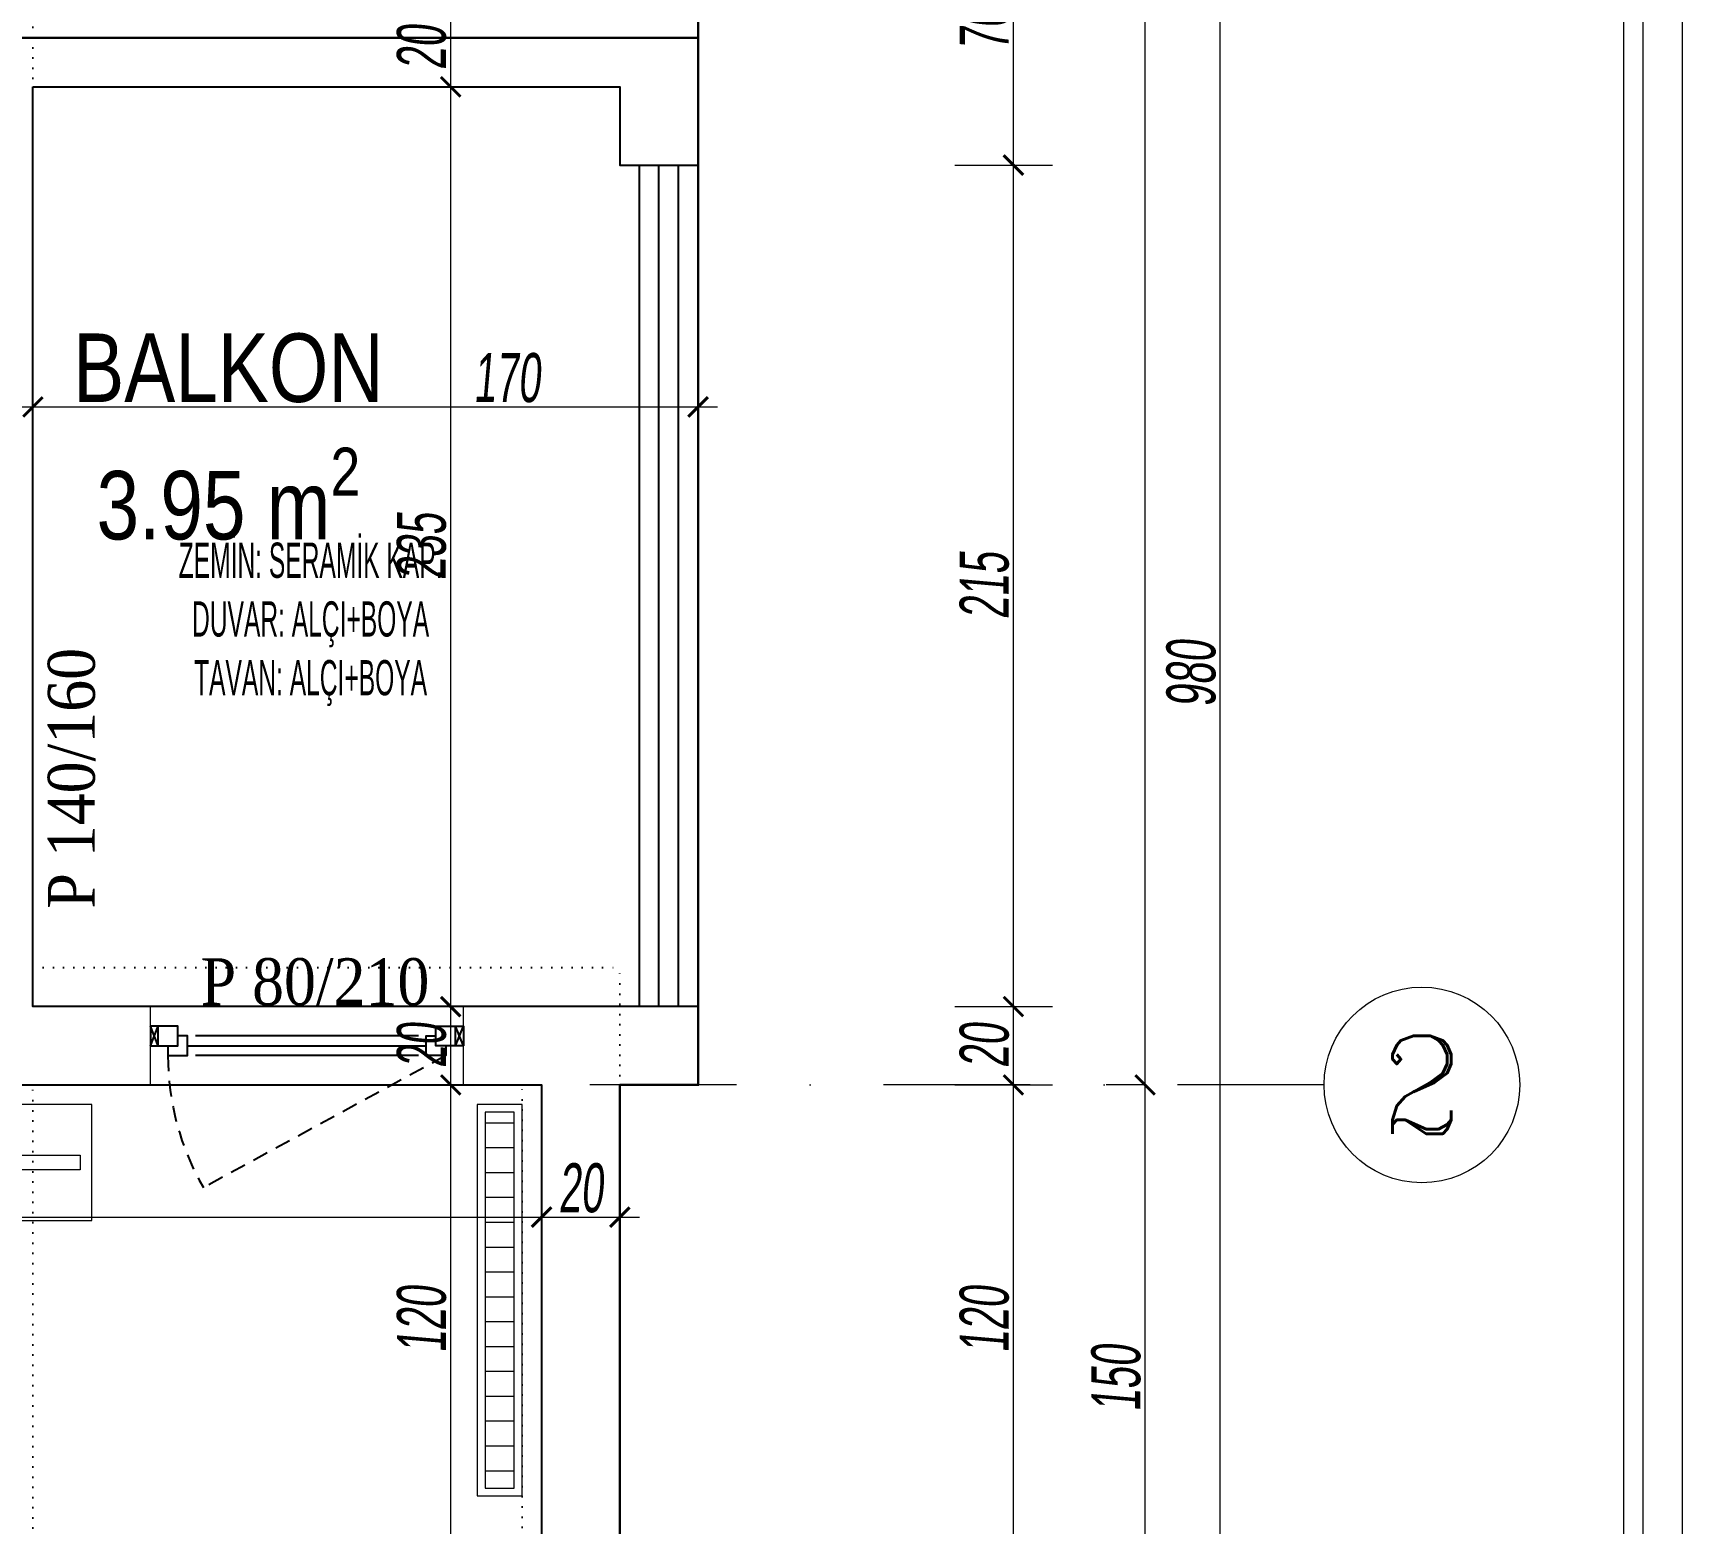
# Model space of a CAD drawing. Header units: millimetres. Extents: x -2145 to 33996, y -835 to 2363.
# Drawn here: x 15919.5 to 16341, y 132.7 to 513.4 of the extents above; entities that cross this region are included whole.
import ezdxf
from ezdxf.enums import TextEntityAlignment as Align

# ---------------------------------------------------------------- set-up
doc = ezdxf.new("R2010")
doc.units = ezdxf.units.MM
for name, pattern in [('DASHDOT', [1, 0.5, -0.25, 0, -0.25]), ('DOT', [0.25, 0, -0.25]), ('KESIK', [0.325, 0.2, -0.125])]:
    doc.linetypes.add(name, pattern=pattern)
doc.layers.add('ALAN', color=3, linetype='Continuous', lineweight=25, plot=False)
for name, color, linetype, lineweight in [('arcCGDM_antet', 85, 'Continuous', 20), ('EMSAL HESAP', 1, 'Continuous', 30), ('MM-TEFRIS', 173, 'Continuous', 5), ('NET_AKS', 251, 'DASHDOT', 9), ('NET_AKS_YAZI', 31, 'DASHDOT', 9), ('NET_DUVAR', 150, 'Continuous', 18), ('NET_RADYATOR', 30, 'Continuous', 0), ('NET_ÖLÇÜ DIŞ', 235, 'Continuous', 9), ('NET_ÖLÇÜ İÇ', 54, 'Continuous', 9), ('NET_ÖLÇÜ_AKS', 31, 'Continuous', 15), ('TEFRIS_TWA', 173, 'Continuous', 9)]:
    doc.layers.add(name, color=color, linetype=linetype, lineweight=lineweight)
for name, color, linetype in [('m_doğrama_aluminyum', 105, 'Continuous'), ('NET_KİRİŞ', 253, 'DOT'), ('NET_POZ', 41, 'Continuous'), ('T-GOR-5', 33, 'Continuous'), ('T-MAH-AD', 7, 'Continuous')]:
    doc.layers.add(name, color=color, linetype=linetype)
doc.layers.add('TEFRIS_YENI_TWA @ 1', color=7, linetype='Continuous', true_color=0xb5b5b5)
doc.styles.add('ARIALTR', font='arial.ttf', dxfattribs={"width": 0.8, "height": 22.5})
doc.styles.add('BODRUM', font='swisscl.ttf', dxfattribs={"width": 0.8, "oblique": 5})
doc.styles.get("Standard").update_dxf_attribs({"font": 'arial.ttf'})
doc.styles.add('TAks_2', font='ROMANC', dxfattribs={"height": 5})
doc.styles.add('TGS SAYILAR', font='times.ttf', dxfattribs={"width": 0.7})
doc.dimstyles.new('olcu-50', dxfattribs={"dimscale": 0, "dimtxt": 12.5, "dimasz": 5, "dimexe": 10, "dimexo": 10, "dimgap": 1, "dimtad": 1, "dimdec": 1, "dimzin": 12, "dimtxsty": 'BODRUM', "dimblk": 'ARCHTICK', "dimcen": 8, "dimdle": 5, "dimclrd": 256, "dimclre": 256, "dimclrt": 256, "dimadec": 0, "dimazin": 2, "dimtfac": 1, "dimtdec": 1, "dimtix": 1, "dimtmove": 0, "dimatfit": 3, "dimldrblk": 'ARCHTICK', "dimfxl": 15, "dimfxlon": 1, "dimlwd": -1, "dimlwe": -1, "dimarcsym": 0})

# ---------------------------------------------------------------- blocks, each defined once
blk = doc.blocks.new('*U528')
at = {"layer": 'MM-TEFRIS'}
blk.add_lwpolyline([(0, 0), (162, 0), (162, 40), (0, 40)], close=True, dxfattribs=at)
blk.add_lwpolyline([(4, 22.5), (156, 22.5), (156, 17.5), (4, 17.5), (4, 22.5)], dxfattribs=at)
blk = doc.blocks.new('*U42')
at = {"layer": 'm_doğrama_aluminyum', "linetype": 'KESIK', "ltscale": 0.2}
blk.add_line((-3018.0457, -57.5141, 0), (-3017.4261, -57.1766, 0), dxfattribs=at)
at = {"layer": 'm_doğrama_aluminyum'}
for p, q in [((-3017.9757, -57.5141, 0), (-3017.4057, -57.5141, 0)), ((-3017.3857, -57.5391, 0), (-3017.9957, -57.5391, 0)), ((-3017.9757, -57.5641, 0), (-3017.4057, -57.5641, 0))]:
    blk.add_line(p, q, dxfattribs=at)
at = {"layer": 'm_doğrama_aluminyum', "elevation": 0}
for points in [[(-3018.0457, -57.5391), (-3018.0457, -57.5141), (-3017.9957, -57.5141), (-3017.9957, -57.5641), (-3018.0207, -57.5641)], [(-3017.3357, -57.5391), (-3017.3357, -57.5141), (-3017.3857, -57.5141), (-3017.3857, -57.5641), (-3017.3607, -57.5641)], [(-3018.0707, -57.5391), (-3018.0907, -57.5891)], [(-3018.0907, -57.5391), (-3018.0707, -57.5891)], [(-3018.0707, -57.5391), (-3018.0707, -57.5891)], [(-3017.3107, -57.5391), (-3017.2907, -57.5891)], [(-3017.2907, -57.5391), (-3017.3107, -57.5891)], [(-3017.3107, -57.5391), (-3017.3107, -57.5891)]]:
    blk.add_lwpolyline(points, dxfattribs=at)
for points in [[(-3018.0907, -57.5391), (-3018.0207, -57.5391), (-3018.0207, -57.5891), (-3018.0907, -57.5891)], [(-3017.2907, -57.5391), (-3017.3607, -57.5391), (-3017.3607, -57.5891), (-3017.2907, -57.5891)]]:
    blk.add_lwpolyline(points, close=True, dxfattribs=at)
at = {"layer": 'm_doğrama_aluminyum', "linetype": 'KESIK', "ltscale": 0.2}
blk.add_arc((-3018.0107, -57.5141, 0), 0.675, 0, 30, dxfattribs=at)
blk = doc.blocks.new('A$C376B3C2F')
at = {"layer": 'TEFRIS_TWA'}
h = blk.add_hatch(dxfattribs=at)
h.set_pattern_fill('ANSI31', color=256, scale=2, angle=45)
h.set_pattern_definition([(90, (-446290.603, -4424726.5194), (-6.35, 0), [])])
h.paths.add_polyline_path([(48, 2), (-48, 2), (-48, 9.45), (48, 9.45)])
for points in [[(50, 0), (-50, 0), (-50, 11.45), (50, 11.45)], [(48, 2), (-48, 2), (-48, 9.45), (48, 9.45)]]:
    blk.add_lwpolyline(points, close=True, dxfattribs=at)
blk = doc.blocks.new('_ArchTick')
at = {"color": 0, "linetype": 'ByBlock', "const_width": 0.15}
blk.add_lwpolyline([(-0.5, -0.5), (0.5, 0.5)], dxfattribs=at)
blk = doc.blocks.new('*D1582')
at = {"layer": 'Defpoints', "color": 0, "transparency": 16777216}
for p in [(1114.26, -595), (1114.26, -595), (1114.26, -745)]:
    blk.add_point(p, dxfattribs=at)
at = {"layer": 'NET_ÖLÇÜ_AKS', "transparency": 16777216}
for p, q in [((1114.26, -750), (1114.26, -590)), ((1114.26, -595), (1104.26, -595)), ((1114.26, -745), (1104.26, -745))]:
    blk.add_line(p, q, dxfattribs=at)
at = {"layer": 'NET_ÖLÇÜ_AKS', "transparency": 16777216, "xscale": 5, "yscale": 5, "zscale": 5}
for p, rotation in [((1114.26, -595), 90), ((1114.26, -745), 270)]:
    blk.add_blockref('_ArchTick', p, dxfattribs=dict(at, rotation=rotation))
at = {"layer": 'NET_ÖLÇÜ_AKS', "transparency": 16777216, "insert": (1106.85, -670), "char_height": 12.5, "attachment_point": 5, "rotation": 90, "style": 'BODRUM'}
blk.add_mtext('150', dxfattribs=at)
blk = doc.blocks.new('*D1583')
at = {"layer": 'Defpoints', "color": 0, "transparency": 16777216}
for p in [(1114.26, 0), (1114.26, 0), (1114.26, -595)]:
    blk.add_point(p, dxfattribs=at)
at = {"layer": 'NET_ÖLÇÜ_AKS', "transparency": 16777216}
for p, q in [((1114.26, -600), (1114.26, 5)), ((1114.26, 0), (1104.26, 0)), ((1114.26, -595), (1104.26, -595))]:
    blk.add_line(p, q, dxfattribs=at)
at = {"layer": 'NET_ÖLÇÜ_AKS', "transparency": 16777216, "xscale": 5, "yscale": 5, "zscale": 5}
for p, rotation in [((1114.26, 0), 90), ((1114.26, -595), 270)]:
    blk.add_blockref('_ArchTick', p, dxfattribs=dict(at, rotation=rotation))
at = {"layer": 'NET_ÖLÇÜ_AKS', "transparency": 16777216, "insert": (1106.85, -297.5), "char_height": 12.5, "attachment_point": 5, "rotation": 90, "style": 'BODRUM'}
blk.add_mtext('595', dxfattribs=at)
blk = doc.blocks.new('*D1584')
at = {"layer": 'Defpoints', "color": 0, "transparency": 16777216}
for p in [(1114.26, 0), (1133.46, 0), (1114.26, -980)]:
    blk.add_point(p, dxfattribs=at)
at = {"layer": 'NET_ÖLÇÜ_AKS', "transparency": 16777216}
for p, q in [((1133.46, -985), (1133.46, 5)), ((1124.26, 0), (1143.46, 0)), ((1124.26, -980), (1143.46, -980))]:
    blk.add_line(p, q, dxfattribs=at)
at = {"layer": 'NET_ÖLÇÜ_AKS', "transparency": 16777216, "xscale": 5, "yscale": 5, "zscale": 5}
for p, rotation in [((1133.46, 0), 90), ((1133.46, -980), 270)]:
    blk.add_blockref('_ArchTick', p, dxfattribs=dict(at, rotation=rotation))
at = {"layer": 'NET_ÖLÇÜ_AKS', "transparency": 16777216, "insert": (1126.05, -490), "char_height": 12.5, "attachment_point": 5, "rotation": 90, "style": 'BODRUM'}
blk.add_mtext('980', dxfattribs=at)
blk = doc.blocks.new('A$C5ec6af74')
at = {"layer": 'NET_AKS', "ltscale": 75}
blk.add_line((1125, 385), (-1195, 385), dxfattribs=at)
at = {"layer": 'NET_AKS', "linetype": 'Continuous', "ltscale": 100}
blk.add_circle((1150, 385), 25, dxfattribs=at)
at = {"layer": 'NET_AKS_YAZI', "linetype": 'Continuous', "style": 'TAks_2'}
blk.add_text('2', height=25, dxfattribs=at).set_placement((1150, 385), align=Align.MIDDLE_CENTER)
blk = doc.blocks.new('*D939')
at = {"layer": 'Defpoints', "color": 0, "transparency": 16777216}
for p in [(16026.24, 244.61), (16029.48, 244.61), (16049.48, 124.61)]:
    blk.add_point(p, dxfattribs=at)
at = {"layer": 'NET_ÖLÇÜ İÇ', "transparency": 16777216}
for p, q in [((16026.24, 119.61), (16026.24, 249.61)), ((16026.24, 244.61), (16016.24, 244.61)), ((16039.48, 124.61), (16016.24, 124.61))]:
    blk.add_line(p, q, dxfattribs=at)
at = {"layer": 'NET_ÖLÇÜ İÇ', "transparency": 16777216, "xscale": 5, "yscale": 5, "zscale": 5}
for p, rotation in [((16026.24, 244.61), 90), ((16026.24, 124.61), 270)]:
    blk.add_blockref('_ArchTick', p, dxfattribs=dict(at, rotation=rotation))
at = {"layer": 'NET_ÖLÇÜ İÇ', "transparency": 16777216, "insert": (16018.84, 184.61), "char_height": 12.5, "attachment_point": 5, "rotation": 90, "style": 'BODRUM'}
blk.add_mtext('120', dxfattribs=at)
blk = doc.blocks.new('*D940')
at = {"layer": 'Defpoints', "color": 0, "transparency": 16777216}
for p in [(16026.24, 264.61), (16029.48, 264.61), (16029.48, 244.61)]:
    blk.add_point(p, dxfattribs=at)
at = {"layer": 'NET_ÖLÇÜ İÇ', "transparency": 16777216}
for p, q in [((16026.24, 239.61), (16026.24, 269.61)), ((16026.24, 264.61), (16016.24, 264.61)), ((16026.24, 244.61), (16016.24, 244.61))]:
    blk.add_line(p, q, dxfattribs=at)
at = {"layer": 'NET_ÖLÇÜ İÇ', "transparency": 16777216, "xscale": 5, "yscale": 5, "zscale": 5}
for p, rotation in [((16026.24, 264.61), 90), ((16026.24, 244.61), 270)]:
    blk.add_blockref('_ArchTick', p, dxfattribs=dict(at, rotation=rotation))
at = {"layer": 'NET_ÖLÇÜ İÇ', "transparency": 16777216, "insert": (16018.84, 254.61), "char_height": 12.5, "attachment_point": 5, "rotation": 90, "style": 'BODRUM'}
blk.add_mtext('20', dxfattribs=at)
blk = doc.blocks.new('*D902')
at = {"layer": 'Defpoints', "color": 0, "transparency": 16777216}
for p in [(16026.24, 499.61), (16031.24, 499.61), (16029.48, 264.61)]:
    blk.add_point(p, dxfattribs=at)
at = {"layer": 'NET_ÖLÇÜ İÇ', "transparency": 16777216}
for p, q in [((16026.24, 259.61), (16026.24, 504.61)), ((16026.24, 499.61), (16016.24, 499.61)), ((16026.24, 264.61), (16016.24, 264.61))]:
    blk.add_line(p, q, dxfattribs=at)
at = {"layer": 'NET_ÖLÇÜ İÇ', "transparency": 16777216, "xscale": 5, "yscale": 5, "zscale": 5}
for p, rotation in [((16026.24, 499.61), 90), ((16026.24, 264.61), 270)]:
    blk.add_blockref('_ArchTick', p, dxfattribs=dict(at, rotation=rotation))
at = {"layer": 'NET_ÖLÇÜ İÇ', "transparency": 16777216, "insert": (16018.83, 382.11), "char_height": 12.5, "attachment_point": 5, "rotation": 90, "style": 'BODRUM'}
blk.add_mtext('235', dxfattribs=at)
blk = doc.blocks.new('*D903')
at = {"layer": 'Defpoints', "color": 0, "transparency": 16777216}
for p in [(16026.24, 519.61), (16026.24, 519.61), (16031.24, 499.61)]:
    blk.add_point(p, dxfattribs=at)
at = {"layer": 'NET_ÖLÇÜ İÇ', "transparency": 16777216}
for p, q in [((16026.24, 494.61), (16026.24, 524.61)), ((16026.24, 519.61), (16016.24, 519.61)), ((16026.24, 499.61), (16016.24, 499.61))]:
    blk.add_line(p, q, dxfattribs=at)
at = {"layer": 'NET_ÖLÇÜ İÇ', "transparency": 16777216, "xscale": 5, "yscale": 5, "zscale": 5}
for p, rotation in [((16026.24, 519.61), 90), ((16026.24, 499.61), 270)]:
    blk.add_blockref('_ArchTick', p, dxfattribs=dict(at, rotation=rotation))
at = {"layer": 'NET_ÖLÇÜ İÇ', "transparency": 16777216, "insert": (16018.84, 509.61), "char_height": 12.5, "attachment_point": 5, "rotation": 90, "style": 'BODRUM'}
blk.add_mtext('20', dxfattribs=at)
blk = doc.blocks.new('*D928')
at = {"layer": 'Defpoints', "color": 0, "transparency": 16777216}
for p in [(15899.48, 464.61), (15919.48, 464.61), (15919.48, 417.83)]:
    blk.add_point(p, dxfattribs=at)
at = {"layer": 'NET_ÖLÇÜ İÇ', "transparency": 16777216}
for p, q in [((15899.48, 432.83), (15899.48, 407.83)), ((15919.48, 432.83), (15919.48, 407.83)), ((15894.48, 417.83), (15924.48, 417.83))]:
    blk.add_line(p, q, dxfattribs=at)
at = {"layer": 'NET_ÖLÇÜ İÇ', "transparency": 16777216, "xscale": 5, "yscale": 5, "zscale": 5, "rotation": 180}
blk.add_blockref('_ArchTick', (15899.48, 417.83), dxfattribs=at)
at = {"layer": 'NET_ÖLÇÜ İÇ', "transparency": 16777216, "xscale": 5, "yscale": 5, "zscale": 5}
blk.add_blockref('_ArchTick', (15919.48, 417.83), dxfattribs=at)
at = {"layer": 'NET_ÖLÇÜ İÇ', "transparency": 16777216, "insert": (15909.48, 425.23), "char_height": 12.5, "attachment_point": 5, "style": 'BODRUM'}
blk.add_mtext('20', dxfattribs=at)
blk = doc.blocks.new('*D929')
at = {"layer": 'Defpoints', "color": 0, "transparency": 16777216}
for p in [(15919.48, 464.61), (16089.48, 417.83), (16089.48, 417.83)]:
    blk.add_point(p, dxfattribs=at)
at = {"layer": 'NET_ÖLÇÜ İÇ', "transparency": 16777216}
for p, q in [((15919.48, 432.83), (15919.48, 407.83)), ((16089.48, 417.83), (16089.48, 427.83)), ((15914.48, 417.83), (16094.48, 417.83))]:
    blk.add_line(p, q, dxfattribs=at)
at = {"layer": 'NET_ÖLÇÜ İÇ', "transparency": 16777216, "xscale": 5, "yscale": 5, "zscale": 5, "rotation": 180}
blk.add_blockref('_ArchTick', (15919.48, 417.83), dxfattribs=at)
at = {"layer": 'NET_ÖLÇÜ İÇ', "transparency": 16777216, "xscale": 5, "yscale": 5, "zscale": 5}
blk.add_blockref('_ArchTick', (16089.48, 417.83), dxfattribs=at)
at = {"layer": 'NET_ÖLÇÜ İÇ', "transparency": 16777216, "insert": (16040.58, 425.23), "char_height": 12.5, "attachment_point": 5, "style": 'BODRUM'}
blk.add_mtext('170', dxfattribs=at)
blk = doc.blocks.new('*D930')
at = {"layer": 'Defpoints', "color": 0, "transparency": 16777216}
for p in [(15519.48, 210.83), (16049.48, 210.83), (16049.48, 210.83)]:
    blk.add_point(p, dxfattribs=at)
at = {"layer": 'NET_ÖLÇÜ İÇ', "transparency": 16777216}
for p, q in [((15519.48, 210.83), (15519.48, 220.83)), ((16049.48, 210.83), (16049.48, 220.83)), ((15514.48, 210.83), (16054.48, 210.83))]:
    blk.add_line(p, q, dxfattribs=at)
at = {"layer": 'NET_ÖLÇÜ İÇ', "transparency": 16777216, "xscale": 5, "yscale": 5, "zscale": 5, "rotation": 180}
blk.add_blockref('_ArchTick', (15519.48, 210.83), dxfattribs=at)
at = {"layer": 'NET_ÖLÇÜ İÇ', "transparency": 16777216, "xscale": 5, "yscale": 5, "zscale": 5}
blk.add_blockref('_ArchTick', (16049.48, 210.83), dxfattribs=at)
at = {"layer": 'NET_ÖLÇÜ İÇ', "transparency": 16777216, "insert": (15784.48, 218.24), "char_height": 12.5, "attachment_point": 5, "style": 'BODRUM'}
blk.add_mtext('530', dxfattribs=at)
blk = doc.blocks.new('*D931')
at = {"layer": 'Defpoints', "color": 0, "transparency": 16777216}
for p in [(16049.48, 210.83), (16069.48, 210.83), (16069.48, 210.83)]:
    blk.add_point(p, dxfattribs=at)
at = {"layer": 'NET_ÖLÇÜ İÇ', "transparency": 16777216}
for p, q in [((16049.48, 210.83), (16049.48, 220.83)), ((16069.48, 210.83), (16069.48, 220.83)), ((16044.48, 210.83), (16074.48, 210.83))]:
    blk.add_line(p, q, dxfattribs=at)
at = {"layer": 'NET_ÖLÇÜ İÇ', "transparency": 16777216, "xscale": 5, "yscale": 5, "zscale": 5, "rotation": 180}
blk.add_blockref('_ArchTick', (16049.48, 210.83), dxfattribs=at)
at = {"layer": 'NET_ÖLÇÜ İÇ', "transparency": 16777216, "xscale": 5, "yscale": 5, "zscale": 5}
blk.add_blockref('_ArchTick', (16069.48, 210.83), dxfattribs=at)
at = {"layer": 'NET_ÖLÇÜ İÇ', "transparency": 16777216, "insert": (16059.48, 218.24), "char_height": 12.5, "attachment_point": 5, "style": 'BODRUM'}
blk.add_mtext('20', dxfattribs=at)
blk = doc.blocks.new('*D1152')
at = {"layer": 'Defpoints', "color": 0, "transparency": 16777216}
for p in [(16089.48, 244.61), (16170.08, 244.61), (16069.48, 124.61)]:
    blk.add_point(p, dxfattribs=at)
at = {"layer": 'NET_ÖLÇÜ DIŞ', "transparency": 16777216}
for p, q in [((16170.08, 119.61), (16170.08, 249.61)), ((16155.08, 244.61), (16180.08, 244.61)), ((16155.08, 124.61), (16180.08, 124.61))]:
    blk.add_line(p, q, dxfattribs=at)
at = {"layer": 'NET_ÖLÇÜ DIŞ', "transparency": 16777216, "xscale": 5, "yscale": 5, "zscale": 5}
for p, rotation in [((16170.08, 244.61), 90), ((16170.08, 124.61), 270)]:
    blk.add_blockref('_ArchTick', p, dxfattribs=dict(at, rotation=rotation))
at = {"layer": 'NET_ÖLÇÜ DIŞ', "transparency": 16777216, "insert": (16162.68, 184.61), "char_height": 12.5, "attachment_point": 5, "rotation": 90, "style": 'BODRUM'}
blk.add_mtext('120', dxfattribs=at)
blk = doc.blocks.new('*D1153')
at = {"layer": 'Defpoints', "color": 0, "transparency": 16777216}
for p in [(16089.48, 264.61), (16170.08, 264.61), (16089.48, 244.61)]:
    blk.add_point(p, dxfattribs=at)
at = {"layer": 'NET_ÖLÇÜ DIŞ', "transparency": 16777216}
for p, q in [((16170.08, 239.61), (16170.08, 269.61)), ((16155.08, 264.61), (16180.08, 264.61)), ((16155.08, 244.61), (16180.08, 244.61))]:
    blk.add_line(p, q, dxfattribs=at)
at = {"layer": 'NET_ÖLÇÜ DIŞ', "transparency": 16777216, "xscale": 5, "yscale": 5, "zscale": 5}
for p, rotation in [((16170.08, 264.61), 90), ((16170.08, 244.61), 270)]:
    blk.add_blockref('_ArchTick', p, dxfattribs=dict(at, rotation=rotation))
at = {"layer": 'NET_ÖLÇÜ DIŞ', "transparency": 16777216, "insert": (16162.68, 254.61), "char_height": 12.5, "attachment_point": 5, "rotation": 90, "style": 'BODRUM'}
blk.add_mtext('20', dxfattribs=at)
blk = doc.blocks.new('*D1154')
at = {"layer": 'Defpoints', "color": 0, "transparency": 16777216}
for p in [(16089.48, 479.61), (16170.08, 479.61), (16089.48, 264.61)]:
    blk.add_point(p, dxfattribs=at)
at = {"layer": 'NET_ÖLÇÜ DIŞ', "transparency": 16777216}
for p, q in [((16170.08, 259.61), (16170.08, 484.61)), ((16155.08, 479.61), (16180.08, 479.61)), ((16155.08, 264.61), (16180.08, 264.61))]:
    blk.add_line(p, q, dxfattribs=at)
at = {"layer": 'NET_ÖLÇÜ DIŞ', "transparency": 16777216, "xscale": 5, "yscale": 5, "zscale": 5}
for p, rotation in [((16170.08, 479.61), 90), ((16170.08, 264.61), 270)]:
    blk.add_blockref('_ArchTick', p, dxfattribs=dict(at, rotation=rotation))
at = {"layer": 'NET_ÖLÇÜ DIŞ', "transparency": 16777216, "insert": (16162.68, 372.11), "char_height": 12.5, "attachment_point": 5, "rotation": 90, "style": 'BODRUM'}
blk.add_mtext('215', dxfattribs=at)
blk = doc.blocks.new('*D1155')
at = {"layer": 'Defpoints', "color": 0, "transparency": 16777216}
for p in [(16089.48, 549.61), (16170.08, 549.61), (16089.48, 479.61)]:
    blk.add_point(p, dxfattribs=at)
at = {"layer": 'NET_ÖLÇÜ DIŞ', "transparency": 16777216}
for p, q in [((16170.08, 474.61), (16170.08, 554.61)), ((16155.08, 549.61), (16180.08, 549.61)), ((16155.08, 479.61), (16180.08, 479.61))]:
    blk.add_line(p, q, dxfattribs=at)
at = {"layer": 'NET_ÖLÇÜ DIŞ', "transparency": 16777216, "xscale": 5, "yscale": 5, "zscale": 5}
for p, rotation in [((16170.08, 549.61), 90), ((16170.08, 479.61), 270)]:
    blk.add_blockref('_ArchTick', p, dxfattribs=dict(at, rotation=rotation))
at = {"layer": 'NET_ÖLÇÜ DIŞ', "transparency": 16777216, "insert": (16162.68, 514.61), "char_height": 12.5, "attachment_point": 5, "rotation": 90, "style": 'BODRUM'}
blk.add_mtext('70', dxfattribs=at)
blk = doc.blocks.new('A$Cb9b20b1b')
at = {"layer": 'NET_KİRİŞ', "ltscale": 10}
for p, q in [((-1060, 150), (-1060, 745)), ((-890, 220), (-890, 715)), ((-890, 180), (-1040, 180)), ((-1040, -235), (-1040, 180)), ((-1040, 150), (-1060, 150)), ((-1015, -210), (-1015, 150)), ((-890, 150), (-1015, 150)), ((-890, -205), (-890, 150))]:
    blk.add_line(p, q, dxfattribs=at)
blk = doc.blocks.new('A$C3a4dd877')
at = {"layer": 'NET_ÖLÇÜ_AKS'}
for base, p1, p2, picture, middle in [((1114.26, 0), (1114.26, -595), (1114.26, 0), '*D1583', (1106.85, -297.5)), ((1114.26, -595), (1114.26, -745), (1114.26, -595), '*D1582', (1106.85, -670))]:
    dim = blk.add_linear_dim(base=base, p1=p1, p2=p2, angle=270, dimstyle='olcu-50', override={"dimscale": 1, "dimtmove": 1}, dxfattribs=at)
    dim.commit()
    dim.dimension.update_dxf_attribs({"geometry": picture, "text_midpoint": middle})
dim = blk.add_aligned_dim(p1=(1114.26, -980), p2=(1114.26, 0), distance=-19.2, dimstyle='olcu-50', override={"dimscale": 1}, dxfattribs=at)
dim.commit()
dim.dimension.update_dxf_attribs({"geometry": '*D1584', "text_midpoint": (1126.05, -490)})

msp = doc.modelspace()

# ---------------------------------------------------------------- linework, layer by layer
at = {"layer": 'ALAN'}
for points in [[(16089.48, 839.61), (14089.48, 839.61), (14089.48, 244.61), (14109.48, 244.61), (14109.48, -140.39), (16069.48, -140.39), (16069.48, 244.61), (16089.48, 244.61)], [(15919.48, 499.61), (16069.48, 499.61), (16069.48, 479.61), (16089.48, 479.61), (16089.48, 264.61), (15919.48, 264.61), (15919.48, 314.61)], [(15629.48, 109.61), (15519.48, 109.61), (15519.48, 244.61), (15879.48, 244.61), (15919.48, 244.61), (16049.48, 244.61), (16049.48, -120.39), (15919.48, -120.39), (15919.48, -110.39), (15839.48, -110.39), (15839.48, -120.39), (15669.48, -120.39), (15669.48, -75.39), (15629.48, -75.39)]]:
    msp.add_lwpolyline(points, close=True, dxfattribs=at)
at = {"layer": 'arcCGDM_antet', "ltscale": 10}
for points in [[(13850.97, 1660.32), (16340.97, 1660.32), (16340.97, -829.68), (13850.97, -829.68)], [(13860.97, 1650.32), (16330.97, 1650.32), (16330.97, -769.68), (13860.97, -769.68)], [(13865.97, 1645.32), (16325.97, 1645.32), (16325.97, -764.68), (13865.97, -764.68)]]:
    msp.add_lwpolyline(points, close=True, dxfattribs=at)
at = {"layer": 'EMSAL HESAP'}
for points in [[(16089.48, 512.11), (16089.48, 839.61), (15089.48, 839.61), (15089.48, 459.61), (15114.48, 459.61), (15114.48, 254.61), (15509.48, 254.61), (15509.48, 512.11)], [(16069.48, -140.39), (16069.48, 244.61), (16089.48, 244.61), (16089.48, 512.11), (15509.48, 512.11), (15509.48, 109.61), (15364.48, 109.61), (15364.48, -140.39)]]:
    msp.add_lwpolyline(points, close=True, dxfattribs=at)
at = {"layer": 'NET_DUVAR'}
for p, q in [((16069.48, 479.61), (16089.48, 479.61)), ((15949.48, 264.61), (15919.48, 264.61)), ((15949.48, 244.61), (15949.48, 264.61)), ((16029.48, 244.61), (16029.48, 264.61)), ((16089.48, 244.61), (16089.48, 264.61)), ((15949.48, 244.61), (15919.48, 244.61)), ((16049.48, 244.61), (16029.48, 244.61)), ((16049.48, 124.61), (16049.48, 244.61)), ((16069.48, 124.61), (16069.48, 244.61)), ((16069.48, 244.61), (16089.48, 244.61))]:
    msp.add_line(p, q, dxfattribs=at)
for points in [[(16089.48, 479.61), (16089.48, 549.61)], [(15919.48, 499.61), (16069.48, 499.61)], [(16069.48, 479.61), (16069.48, 499.61)], [(16029.48, 264.61), (16089.48, 264.61)]]:
    msp.add_lwpolyline(points, dxfattribs=at)
at = {"layer": 'T-GOR-5'}
msp.add_line((16089.48, 264.61), (16089.48, 479.61), dxfattribs=at)
for points in [[(16074.48, 264.61), (16074.48, 479.61)], [(16079.48, 264.61), (16079.48, 479.61)], [(16084.48, 264.61), (16084.48, 479.61)]]:
    msp.add_lwpolyline(points, dxfattribs=at)

# ---------------------------------------------------------------- block references
at = {"layer": 'm_doğrama_aluminyum', "xscale": 100.0000000343091, "yscale": 100.0000000343091, "zscale": 100.0000000343091, "rotation": 180}
msp.add_blockref('*U42', (-285779.59, -5499.3, 0), dxfattribs=at)
at = {"layer": 'NET_AKS'}
msp.add_blockref('A$C5ec6af74', (15124.48, -140.39), dxfattribs=at)
at = {"layer": 'NET_KİRİŞ', "xscale": -1}
msp.add_blockref('A$Cb9b20b1b', (15029.48, 94.61), dxfattribs=at)
at = {"layer": 'NET_RADYATOR', "xscale": -1, "rotation": 90}
msp.add_blockref('A$C376B3C2F', (16044.48, 189.61), dxfattribs=at)
at = {"layer": 'NET_ÖLÇÜ_AKS'}
msp.add_blockref('A$C3a4dd877', (15089.48, 839.61), dxfattribs=at)
at = {"layer": 'TEFRIS_YENI_TWA @ 1', "xscale": 0.7407407407407398, "yscale": 0.7407407407407398, "zscale": 0.7407407407407398, "rotation": 180}
msp.add_blockref('*U528', (15934.48, 239.61), dxfattribs=at)

# ---------------------------------------------------------------- texts
at = {"layer": 'NET_POZ', "style": 'TGS SAYILAR', "width": 0.9}
msp.add_text('P 140/160', height=12, rotation=90, dxfattribs=at).set_placement((15935.28, 289.63))
msp.add_text('P 80/210', height=12, dxfattribs=at).set_placement((15962.33, 264.97))
at = {"layer": 'NET_POZ', "insert": (15990.43, 341.38), "char_height": 9, "width": 105.1157, "attachment_point": 8}
msp.add_mtext('{\\W0.5;ZEMİN: SERAMİK KAP.\\PDUVAR: ALÇI+BOYA\\PTAVAN: ALÇI+BOYA}', dxfattribs=at)
at = {"layer": 'T-MAH-AD', "insert": (15969.43, 436.59), "char_height": 17.5, "width": 121.1216, "attachment_point": 2, "style": 'ARIALTR'}
msp.add_mtext('\\A1;BALKON\\P3.95 m{\\H0.7x;\\S2^ ;}', dxfattribs=at)

# ---------------------------------------------------------------- dimensions: what is measured, and where the dimension line sits
at = {"layer": 'NET_ÖLÇÜ DIŞ'}
for base, p1, p2, picture, middle in [((16170.08, 549.61), (16089.48, 479.61), (16089.48, 549.61), '*D1155', (16162.68, 514.61)), ((16170.08, 479.61), (16089.48, 264.61), (16089.48, 479.61), '*D1154', (16162.68, 372.11)), ((16170.08, 264.61), (16089.48, 244.61), (16089.48, 264.61), '*D1153', (16162.68, 254.61)), ((16170.08, 244.61), (16069.48, 124.61), (16089.48, 244.61), '*D1152', (16162.68, 184.61))]:
    dim = msp.add_linear_dim(base=base, p1=p1, p2=p2, angle=270, dimstyle='olcu-50', override={"dimscale": 1, "dimtmove": 1}, dxfattribs=at)
    dim.commit()
    dim.dimension.update_dxf_attribs({"geometry": picture, "text_midpoint": middle})
at = {"layer": 'NET_ÖLÇÜ İÇ'}
for base, p1, p2, angle, picture, middle in [((16026.24, 519.61), (16031.24, 499.61), (16026.24, 519.61), 270, '*D903', (16018.84, 509.61)), ((16026.24, 499.61), (16029.48, 264.61), (16031.24, 499.61), 270, '*D902', (16018.83, 382.11)), ((15919.48, 417.83), (15899.48, 464.61), (15919.48, 464.61), 180, '*D928', (15909.48, 425.23)), ((16026.24, 264.61), (16029.48, 244.61), (16029.48, 264.61), 270, '*D940', (16018.84, 254.61)), ((16026.24, 244.61), (16049.48, 124.61), (16029.48, 244.61), 270, '*D939', (16018.84, 184.61))]:
    dim = msp.add_linear_dim(base=base, p1=p1, p2=p2, angle=angle, dimstyle='olcu-50', override={"dimscale": 1, "dimtmove": 1}, dxfattribs=at)
    dim.commit()
    dim.dimension.update_dxf_attribs({"geometry": picture, "text_midpoint": middle})
dim = msp.add_linear_dim(base=(16089.48, 417.83), p1=(15919.48, 464.61), p2=(16089.48, 417.83), angle=180, dimstyle='olcu-50', override={"dimscale": 1, "dimtmove": 1}, dxfattribs=at)
dim.commit()
dim.dimension.update_dxf_attribs({"geometry": '*D929', "text_midpoint": (16040.58, 417.83), "dimtype": 160})
for p1, p2, picture, middle in [((15519.48, 210.83), (16049.48, 210.83), '*D930', (15784.48, 218.24)), ((16049.48, 210.83), (16069.48, 210.83), '*D931', (16059.48, 218.24))]:
    dim = msp.add_aligned_dim(p1=p1, p2=p2, distance=0, dimstyle='olcu-50', override={"dimscale": 1}, dxfattribs=at)
    dim.commit()
    dim.dimension.update_dxf_attribs({"geometry": picture, "text_midpoint": middle})

doc.saveas('drawing.dxf')
